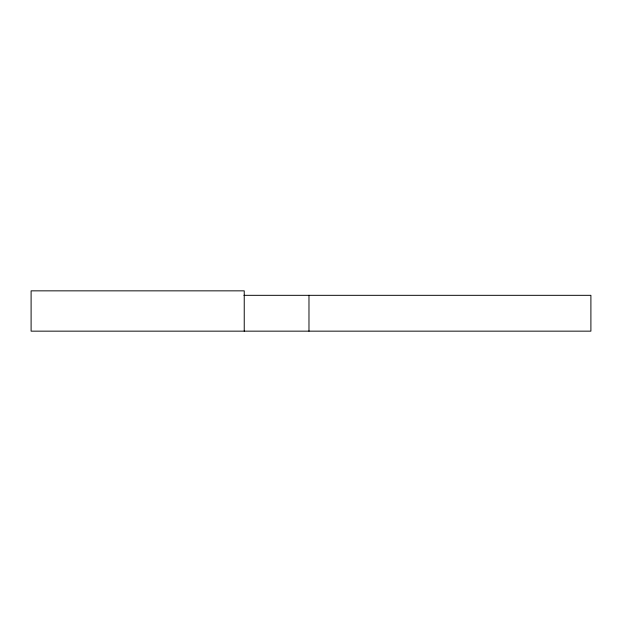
<?xml version="1.0" encoding="UTF-8"?>
<svg xmlns="http://www.w3.org/2000/svg" width="622" height="622" viewBox="0 0 622 622"><rect width="100%" height="100%" fill="white"/><g stroke="black" fill="none" stroke-linecap="round" stroke-linejoin="round"><path stroke-width="0.93" d="M243.948 295.326L590.9 295.326L590.9 331.153L31.1 331.153L31.1 290.847L244.236 290.847L244.236 331.153M308.978 295.326L308.978 331.153"/></g></svg>
